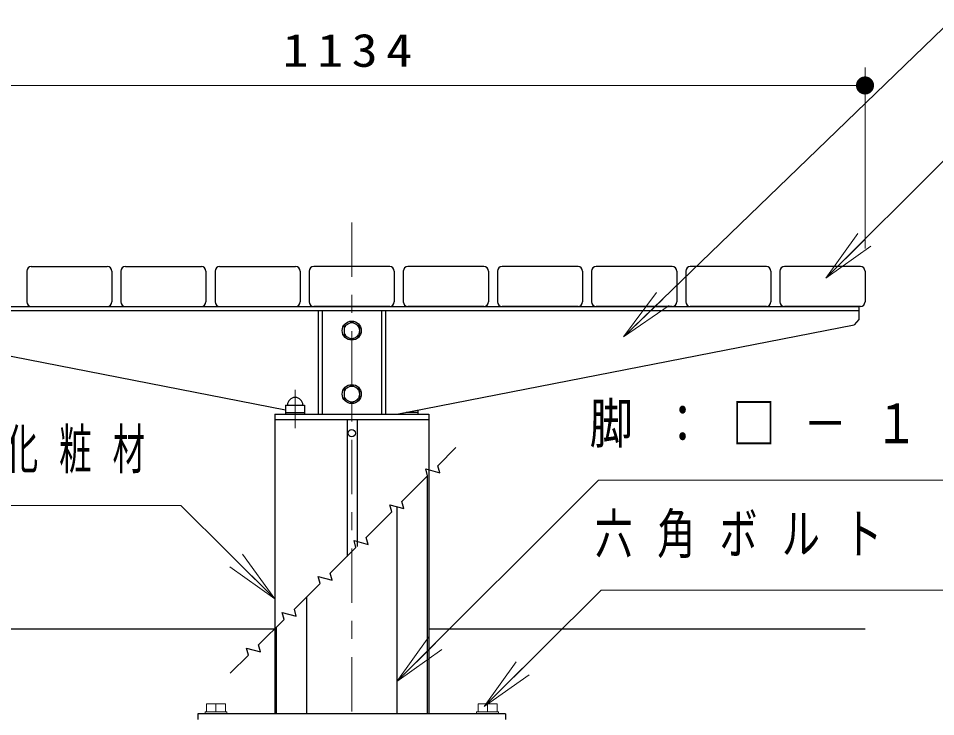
# Model space of a CAD drawing. Units: millimetres on the paper, scale 1:20. Extents: x -365 to 4, y -26 to 257.
# Drawn here: x -120.4 to -69.8, y 106.7 to 145.3 of the extents above; entities that cross this region are included whole.
import ezdxf

# ---------------------------------------------------------------- set-up
doc = ezdxf.new("R2010")
doc.units = ezdxf.units.MM
doc.linetypes.add('USER2', pattern=[6, 3, -1, 1, -1])
doc.layers.add('1_20', color=7, linetype='Continuous', lineweight=25)
doc.styles.add('ＭＳ ゴシック', font='')
doc.styles.get('ＭＳ ゴシック').set_extended_font_data('MS Gothic')

# ---------------------------------------------------------------- blocks, each defined once
blk = doc.blocks.new('filled_dot')
at = {"color": 0, "linetype": 'Continuous', "lineweight": -2, "const_width": 1.25}
blk.add_lwpolyline([(-0.625, 0, 1), (0.625, 0, 1)], format="xyb", close=True, dxfattribs=at)

msp = doc.modelspace()

# ---------------------------------------------------------------- linework, layer by layer
at = {"layer": '1_20', "lineweight": 13}
for p, q in [((-73.655, 132.586), (-73.655, 142.586)), ((-130.355, 141.586), (-73.655, 141.586)), ((-75.811, 130.94), (-74.043, 133.415)), ((-75.811, 130.94), (-73.689, 133.062)), ((-73.336, 132.708), (-75.811, 130.94)), ((-86.987, 127.712), (-85.176, 130.155)), ((-86.987, 127.712), (-84.829, 129.796)), ((-84.481, 129.436), (-86.987, 127.712)), ((-108.035, 115.715), (-106.255, 113.249)), ((-106.255, 113.249), (-108.386, 115.36)), ((-106.255, 113.249), (-108.738, 115.005)), ((-99.505, 108.677), (-97.737, 111.152)), ((-99.505, 108.677), (-97.384, 110.799)), ((-97.03, 110.445), (-99.505, 108.677)), ((-94.693, 107.293), (-92.916, 109.761)), ((-94.693, 107.293), (-92.564, 109.406)), ((-92.211, 109.051), (-94.693, 107.293))]:
    msp.add_line(p, q, dxfattribs=at)
at = {"layer": '1_20', "linetype": 'USER2', "lineweight": 13}
for p, q in [((-102.005, 134.025), (-102.005, 85.211)), ((-105.13, 124.774), (-105.13, 122.658))]:
    msp.add_line(p, q, dxfattribs=at)
at = {"layer": '1_20'}
for p, q in [((-119.955, 131.336), (-119.955, 129.636)), ((-119.705, 131.586), (-115.505, 131.586)), ((-115.255, 131.336), (-115.255, 129.636)), ((-114.755, 131.336), (-114.755, 129.636)), ((-114.505, 131.586), (-110.305, 131.586)), ((-110.055, 131.336), (-110.055, 129.636)), ((-109.555, 131.336), (-109.555, 129.636)), ((-109.305, 131.586), (-105.105, 131.586)), ((-104.855, 131.336), (-104.855, 129.636)), ((-104.355, 131.336), (-104.355, 129.636)), ((-99.905, 131.586), (-104.105, 131.586)), ((-99.655, 131.336), (-99.655, 129.636)), ((-99.155, 131.336), (-99.155, 129.636)), ((-94.705, 131.586), (-98.905, 131.586)), ((-94.455, 131.336), (-94.455, 129.636)), ((-93.955, 131.336), (-93.955, 129.636)), ((-89.505, 131.586), (-93.705, 131.586)), ((-89.255, 131.336), (-89.255, 129.636)), ((-88.755, 131.336), (-88.755, 129.636)), ((-84.305, 131.586), (-88.505, 131.586)), ((-84.055, 131.336), (-84.055, 129.636)), ((-83.555, 131.336), (-83.555, 129.636)), ((-79.105, 131.586), (-83.305, 131.586)), ((-78.855, 131.336), (-78.855, 129.636)), ((-78.355, 131.336), (-78.355, 129.636)), ((-73.905, 131.586), (-78.105, 131.586)), ((-73.655, 131.336), (-73.655, 129.636)), ((-130.005, 129.386), (-74.005, 129.386)), ((-119.705, 129.386), (-115.505, 129.386)), ((-114.505, 129.386), (-110.305, 129.386)), ((-109.305, 129.386), (-105.105, 129.386)), ((-99.905, 129.386), (-104.105, 129.386)), ((-94.705, 129.386), (-98.905, 129.386)), ((-89.505, 129.386), (-93.705, 129.386)), ((-84.305, 129.386), (-88.505, 129.386)), ((-79.105, 129.386), (-83.305, 129.386)), ((-73.905, 129.386), (-78.105, 129.386)), ((-74.005, 129.386), (-74.005, 128.661)), ((-130.005, 129.161), (-74.005, 129.161)), ((-103.867, 129.161), (-103.867, 123.436)), ((-103.642, 129.161), (-103.642, 123.436)), ((-100.367, 129.161), (-100.367, 123.436)), ((-100.142, 129.161), (-100.142, 123.436)), ((-105.655, 123.661), (-129.76, 128.363)), ((-102.43, 128.294), (-102.005, 128.54)), ((-102.43, 128.294), (-102.43, 127.803)), ((-102.005, 128.54), (-101.58, 128.294)), ((-101.58, 128.294), (-101.58, 127.803)), ((-99.505, 123.436), (-74.25, 128.363)), ((-74.005, 128.661), (-74.25, 128.363)), ((-102.43, 127.803), (-102.005, 127.558)), ((-102.005, 127.558), (-101.58, 127.803)), ((-102.43, 124.794), (-102.005, 125.04)), ((-102.43, 124.794), (-102.43, 124.303)), ((-102.005, 125.04), (-101.58, 124.794)), ((-101.58, 124.794), (-101.58, 124.303)), ((-102.43, 124.303), (-102.005, 124.058)), ((-102.005, 124.058), (-101.58, 124.303)), ((-105.655, 123.936), (-105.655, 123.436)), ((-105.655, 123.936), (-104.605, 123.936)), ((-104.605, 123.936), (-104.605, 123.436)), ((-98.355, 123.66), (-98.355, 123.436)), ((-106.255, 123.436), (-97.755, 123.436)), ((-106.255, 123.436), (-106.255, 106.886)), ((-106.255, 123.136), (-97.755, 123.136)), ((-105.655, 123.536), (-104.605, 123.536)), ((-102.255, 123.136), (-102.255, 115.586)), ((-101.705, 123.136), (-101.705, 116.136)), ((-98.355, 123.536), (-98.991, 123.536)), ((-97.755, 123.436), (-97.755, 106.886)), ((-97.83, 120.011), (-97.83, 106.886)), ((-99.505, 118.336), (-99.505, 106.886)), ((-104.505, 113.336), (-104.505, 106.886)), ((-130.355, 111.586), (-106.255, 111.586)), ((-106.18, 111.661), (-106.18, 106.886)), ((-97.755, 111.586), (-73.655, 111.586)), ((-110.505, 106.886), (-110.505, 106.586)), ((-93.505, 106.886), (-110.505, 106.886)), ((-93.505, 106.886), (-93.505, 106.586))]:
    msp.add_line(p, q, dxfattribs=at)
at = {"layer": '1_20', "color": 32, "lineweight": 13}
for p, q in [((-110.03, 107.451), (-110.03, 107.001)), ((-110.03, 107.451), (-108.98, 107.451)), ((-109.505, 107.451), (-109.505, 107.001)), ((-108.98, 107.451), (-108.98, 107.001)), ((-95.03, 107.451), (-95.03, 107.001)), ((-95.03, 107.451), (-93.98, 107.451)), ((-94.505, 107.451), (-94.505, 107.001)), ((-93.98, 107.451), (-93.98, 107.001)), ((-110.105, 107.001), (-110.105, 106.886)), ((-110.105, 107.001), (-108.905, 107.001)), ((-108.905, 107.001), (-108.905, 106.886)), ((-95.105, 107.001), (-95.105, 106.886)), ((-95.105, 107.001), (-93.905, 107.001)), ((-93.905, 107.001), (-93.905, 106.886))]:
    msp.add_line(p, q, dxfattribs=at)
at = {"layer": '1_20', "lineweight": 13}
for points in [[(-86.987, 127.712), (-68.783, 145.292), (-17.582, 145.292)], [(-75.811, 130.94), (-69.145, 137.606), (-33.119, 137.606)], [(-99.505, 108.677), (-88.381, 119.801), (-16.334, 119.801)], [(-106.255, 113.249), (-111.448, 118.392), (-135.458, 118.392)], [(-94.693, 107.293), (-88.224, 113.711), (-31.094, 113.711)]]:
    msp.add_lwpolyline(points, dxfattribs=at)
at = {"layer": '1_20'}
msp.add_lwpolyline([(-108.712, 109.129), (-107.714, 110.127), (-107.818, 110.513), (-107.045, 110.306), (-107.148, 110.693), (-105.734, 112.107), (-105.838, 112.493), (-105.065, 112.286), (-105.169, 112.673), (-103.754, 114.087), (-103.858, 114.473), (-103.085, 114.266), (-103.189, 114.653), (-101.774, 116.067), (-101.878, 116.453), (-101.105, 116.246), (-101.209, 116.632), (-99.795, 118.047), (-99.898, 118.433), (-99.125, 118.226), (-99.229, 118.612), (-97.815, 120.027), (-97.918, 120.413), (-97.145, 120.206), (-97.249, 120.592), (-96.251, 121.59)], dxfattribs=at)
for centre, radius in [((-102.005, 128.049), 0.525), ((-102.005, 124.549), 0.525), ((-102.005, 122.386), 0.2)]:
    msp.add_circle(centre, radius, dxfattribs=at)
at = {"layer": '1_20', "lineweight": 13}
for centre in [(-102.005, 128.049), (-102.005, 124.549)]:
    msp.add_circle(centre, 0.425, dxfattribs=at)
at = {"layer": '1_20'}
for centre, radius, start, end in [((-119.705, 131.336), 0.25, 90, 180), ((-115.505, 131.336), 0.25, 0, 90), ((-114.505, 131.336), 0.25, 90, 180), ((-110.305, 131.336), 0.25, 0, 90), ((-109.305, 131.336), 0.25, 90, 180), ((-105.105, 131.336), 0.25, 0, 90), ((-104.105, 131.336), 0.25, 90, 180), ((-99.905, 131.336), 0.25, 360, 90), ((-98.905, 131.336), 0.25, 90, 180), ((-94.705, 131.336), 0.25, 360, 90), ((-93.705, 131.336), 0.25, 90, 180), ((-89.505, 131.336), 0.25, 360, 90), ((-88.505, 131.336), 0.25, 90, 180), ((-84.305, 131.336), 0.25, 360, 90), ((-83.305, 131.336), 0.25, 90, 180), ((-79.105, 131.336), 0.25, 360, 90), ((-78.105, 131.336), 0.25, 90, 180), ((-73.905, 131.336), 0.25, 360, 90), ((-119.705, 129.636), 0.25, 180, 270), ((-115.505, 129.636), 0.25, 270, 0), ((-114.505, 129.636), 0.25, 180, 270), ((-110.305, 129.636), 0.25, 270, 0), ((-109.305, 129.636), 0.25, 180, 270), ((-105.105, 129.636), 0.25, 270, 0), ((-104.105, 129.636), 0.25, 180, 270), ((-99.905, 129.636), 0.25, 270, 0), ((-98.905, 129.636), 0.25, 180, 270), ((-94.705, 129.636), 0.25, 270, 0), ((-93.705, 129.636), 0.25, 180, 270), ((-89.505, 129.636), 0.25, 270, 0), ((-88.505, 129.636), 0.25, 180, 270), ((-84.305, 129.636), 0.25, 270, 0), ((-83.305, 129.636), 0.25, 180, 270), ((-79.105, 129.636), 0.25, 270, 0), ((-78.105, 129.636), 0.25, 180, 270), ((-73.905, 129.636), 0.25, 270, 0), ((-105.13, 123.936), 0.425, 360, 180)]:
    msp.add_arc(centre, radius, start, end, dxfattribs=at)

# ---------------------------------------------------------------- block references
at = {"layer": '1_20', "lineweight": 13, "xscale": 0.4, "yscale": 0.4, "rotation": 180}
msp.add_blockref('filled_dot', (-73.655, 141.586), dxfattribs=at)

# ---------------------------------------------------------------- texts
at = {"layer": '1_20', "style": 'ＭＳ ゴシック'}
for s, insert, char_height, attachment_point in [('\\T1.33;\\W1.15;1134', (-102.005, 142.586), 1.833, 8), ('\\T1.64;\\W0.8;脚：□－１００×１００×３．２／ＰＬ－６×７５ｗ', (-88.867, 122.801), 2.199, 4), ('\\T1.64;\\W0.6;アルミ押出化粧材', (-135.875, 121.392), 2.199, 4), ('\\T1.64;\\W0.7;六角ボルト\u3000２－Ｍ１２×２５Ｌ\u3000ＳＵＳ', (-88.577, 116.711), 2.199, 4)]:
    msp.add_mtext(s, dxfattribs=dict(at, insert=insert, char_height=char_height, attachment_point=attachment_point))

doc.saveas('drawing.dxf')
